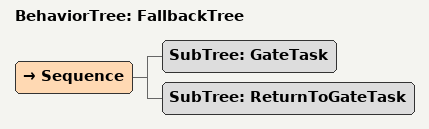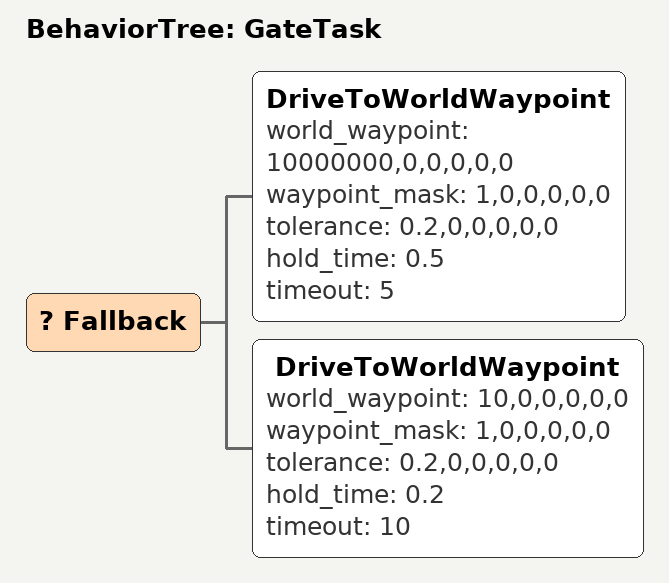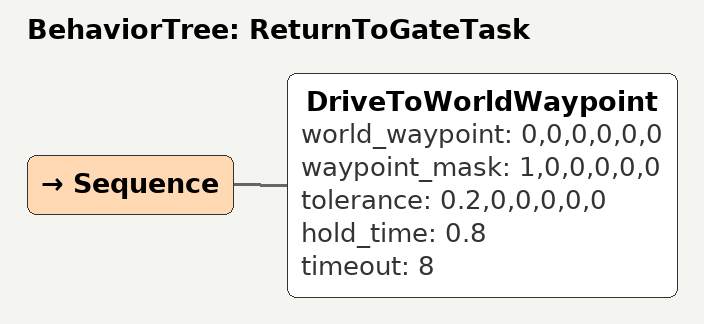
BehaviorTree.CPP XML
<?xml version="1.0" encoding="UTF-8"?>
<root BTCPP_format="4"
      main_tree_to_execute="FallbackTree">
  <BehaviorTree ID="FallbackTree">
    <Sequence>
      <SubTree ID="GateTask"/>
      <SubTree ID="ReturnToGateTask"/>
    </Sequence>
  </BehaviorTree>

  <BehaviorTree ID="GateTask">
    <Fallback>
      <DriveToWorldWaypoint world_waypoint="10000000,0,0,0,0,0"
                            waypoint_mask="1,0,0,0,0,0"
                            tolerance="0.2,0,0,0,0,0"
                            hold_time="0.5"
                            timeout="5"/>
      <DriveToWorldWaypoint world_waypoint="10,0,0,0,0,0"
                            waypoint_mask="1,0,0,0,0,0"
                            tolerance="0.2,0,0,0,0,0"
                            hold_time="0.2"
                            timeout="10"/>
    </Fallback>
  </BehaviorTree>

  <BehaviorTree ID="ReturnToGateTask">
    <Sequence>
      <DriveToWorldWaypoint world_waypoint="0,0,0,0,0,0"
                            waypoint_mask="1,0,0,0,0,0"
                            tolerance="0.2,0,0,0,0,0"
                            hold_time="0.8"
                            timeout="8"/>
    </Sequence>
  </BehaviorTree>

</root>
